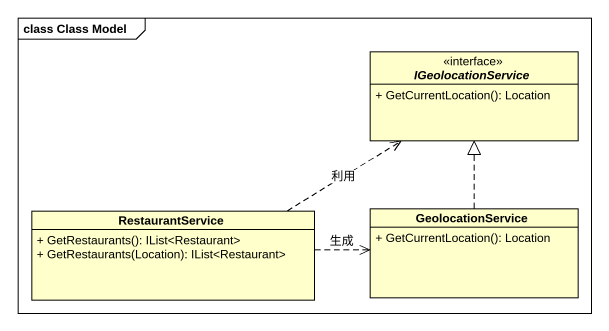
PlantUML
@startuml
mainframe class Class Model
hide circle
hide empty members
skinparam classAttributeIconSize 0
interface IGeolocationService {
  + GetCurrentLocation(): Location
}
class RestaurantService {
  + GetRestaurants(): IList<Restaurant>
  + GetRestaurants(Location): IList<Restaurant>
}
class GeolocationService {
  + GetCurrentLocation(): Location
}
RestaurantService .right.> IGeolocationService : 利用
RestaurantService .right.> GeolocationService : 生成
GeolocationService .up.|> IGeolocationService
@enduml
